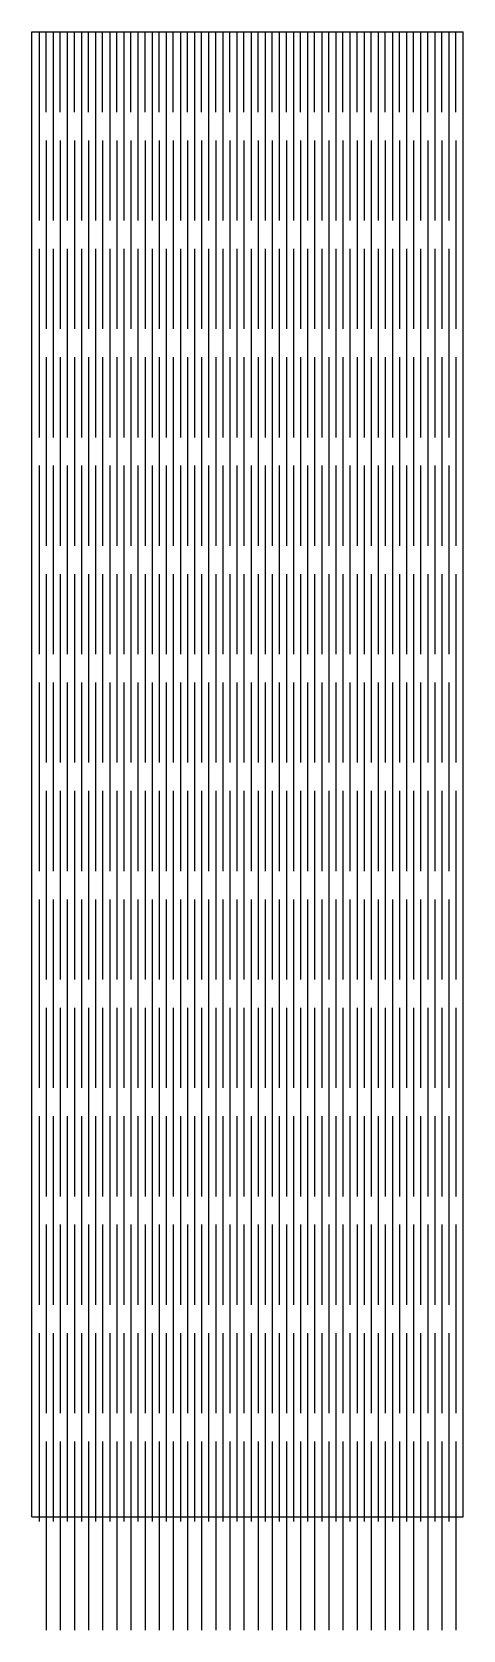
# Model space of a CAD drawing. Extents: x 0 to 92, y -24 to 315.
import ezdxf

# ---------------------------------------------------------------- set-up
doc = ezdxf.new("R2010")
doc.units = 0
doc.layers.add('MODELSKETCH_VISIBLE', color=7, linetype='CONTINUOUS')

msp = doc.modelspace()

# ---------------------------------------------------------------- linework, layer by layer
at = {"layer": 'MODELSKETCH_VISIBLE'}
for p, q in [((0, 315), (91.5, 315)), ((0, 0), (0, 315)), ((1.5, 315), (1.5, 275)), ((3, 298), (3, 315)), ((4.5, 315), (4.5, 275)), ((6, 298), (6, 315)), ((7.5, 315), (7.5, 275)), ((9, 298), (9, 315)), ((10.5, 315), (10.5, 275)), ((12, 298), (12, 315)), ((13.5, 315), (13.5, 275)), ((15, 298), (15, 315)), ((16.5, 315), (16.5, 275)), ((18, 298), (18, 315)), ((19.5, 315), (19.5, 275)), ((21, 298), (21, 315)), ((22.5, 315), (22.5, 275)), ((24, 298), (24, 315)), ((25.5, 315), (25.5, 275)), ((27, 298), (27, 315)), ((28.5, 315), (28.5, 275)), ((30, 298), (30, 315)), ((31.5, 315), (31.5, 275)), ((33, 298), (33, 315)), ((34.5, 315), (34.5, 275)), ((36, 298), (36, 315)), ((37.5, 315), (37.5, 275)), ((39, 298), (39, 315)), ((40.5, 315), (40.5, 275)), ((42, 298), (42, 315)), ((43.5, 315), (43.5, 275)), ((45, 298), (45, 315)), ((46.5, 315), (46.5, 275)), ((48, 298), (48, 315)), ((49.5, 315), (49.5, 275)), ((51, 298), (51, 315)), ((52.5, 315), (52.5, 275)), ((54, 298), (54, 315)), ((55.5, 315), (55.5, 275)), ((57, 298), (57, 315)), ((58.5, 315), (58.5, 275)), ((60, 298), (60, 315)), ((61.5, 315), (61.5, 275)), ((63, 298), (63, 315)), ((64.5, 315), (64.5, 275)), ((66, 298), (66, 315)), ((67.5, 315), (67.5, 275)), ((69, 298), (69, 315)), ((70.5, 315), (70.5, 275)), ((72, 298), (72, 315)), ((73.5, 315), (73.5, 275)), ((75, 298), (75, 315)), ((76.5, 315), (76.5, 275)), ((78, 298), (78, 315)), ((79.5, 315), (79.5, 275)), ((81, 298), (81, 315)), ((82.5, 315), (82.5, 275)), ((84, 298), (84, 315)), ((85.5, 315), (85.5, 275)), ((87, 298), (87, 315)), ((88.5, 315), (88.5, 275)), ((90, 298), (90, 315)), ((91.5, 0), (91.5, 315)), ((3, 292), (3, 252)), ((6, 292), (6, 252)), ((9, 292), (9, 252)), ((12, 292), (12, 252)), ((15, 292), (15, 252)), ((18, 292), (18, 252)), ((21, 292), (21, 252)), ((24, 292), (24, 252)), ((27, 292), (27, 252)), ((30, 292), (30, 252)), ((33, 292), (33, 252)), ((36, 292), (36, 252)), ((39, 292), (39, 252)), ((42, 292), (42, 252)), ((45, 292), (45, 252)), ((48, 292), (48, 252)), ((51, 292), (51, 252)), ((54, 292), (54, 252)), ((57, 292), (57, 252)), ((60, 292), (60, 252)), ((63, 292), (63, 252)), ((66, 292), (66, 252)), ((69, 292), (69, 252)), ((72, 292), (72, 252)), ((75, 292), (75, 252)), ((78, 292), (78, 252)), ((81, 292), (81, 252)), ((84, 292), (84, 252)), ((87, 292), (87, 252)), ((90, 292), (90, 252)), ((1.5, 269), (1.5, 229)), ((4.5, 269), (4.5, 229)), ((7.5, 269), (7.5, 229)), ((10.5, 269), (10.5, 229)), ((13.5, 269), (13.5, 229)), ((16.5, 269), (16.5, 229)), ((19.5, 269), (19.5, 229)), ((22.5, 269), (22.5, 229)), ((25.5, 269), (25.5, 229)), ((28.5, 269), (28.5, 229)), ((31.5, 269), (31.5, 229)), ((34.5, 269), (34.5, 229)), ((37.5, 269), (37.5, 229)), ((40.5, 269), (40.5, 229)), ((43.5, 269), (43.5, 229)), ((46.5, 269), (46.5, 229)), ((49.5, 269), (49.5, 229)), ((52.5, 269), (52.5, 229)), ((55.5, 269), (55.5, 229)), ((58.5, 269), (58.5, 229)), ((61.5, 269), (61.5, 229)), ((64.5, 269), (64.5, 229)), ((67.5, 269), (67.5, 229)), ((70.5, 269), (70.5, 229)), ((73.5, 269), (73.5, 229)), ((76.5, 269), (76.5, 229)), ((79.5, 269), (79.5, 229)), ((82.5, 269), (82.5, 229)), ((85.5, 269), (85.5, 229)), ((88.5, 269), (88.5, 229)), ((3, 246), (3, 206)), ((6, 246), (6, 206)), ((9, 246), (9, 206)), ((12, 246), (12, 206)), ((15, 246), (15, 206)), ((18, 246), (18, 206)), ((21, 246), (21, 206)), ((24, 246), (24, 206)), ((27, 246), (27, 206)), ((30, 246), (30, 206)), ((33, 246), (33, 206)), ((36, 246), (36, 206)), ((39, 246), (39, 206)), ((42, 246), (42, 206)), ((45, 246), (45, 206)), ((48, 246), (48, 206)), ((51, 246), (51, 206)), ((54, 246), (54, 206)), ((57, 246), (57, 206)), ((60, 246), (60, 206)), ((63, 246), (63, 206)), ((66, 246), (66, 206)), ((69, 246), (69, 206)), ((72, 246), (72, 206)), ((75, 246), (75, 206)), ((78, 246), (78, 206)), ((81, 246), (81, 206)), ((84, 246), (84, 206)), ((87, 246), (87, 206)), ((90, 246), (90, 206)), ((1.5, 223), (1.5, 183)), ((4.5, 223), (4.5, 183)), ((7.5, 223), (7.5, 183)), ((10.5, 223), (10.5, 183)), ((13.5, 223), (13.5, 183)), ((16.5, 223), (16.5, 183)), ((19.5, 223), (19.5, 183)), ((22.5, 223), (22.5, 183)), ((25.5, 223), (25.5, 183)), ((28.5, 223), (28.5, 183)), ((31.5, 223), (31.5, 183)), ((34.5, 223), (34.5, 183)), ((37.5, 223), (37.5, 183)), ((40.5, 223), (40.5, 183)), ((43.5, 223), (43.5, 183)), ((46.5, 223), (46.5, 183)), ((49.5, 223), (49.5, 183)), ((52.5, 223), (52.5, 183)), ((55.5, 223), (55.5, 183)), ((58.5, 223), (58.5, 183)), ((61.5, 223), (61.5, 183)), ((64.5, 223), (64.5, 183)), ((67.5, 223), (67.5, 183)), ((70.5, 223), (70.5, 183)), ((73.5, 223), (73.5, 183)), ((76.5, 223), (76.5, 183)), ((79.5, 223), (79.5, 183)), ((82.5, 223), (82.5, 183)), ((85.5, 223), (85.5, 183)), ((88.5, 223), (88.5, 183)), ((3, 200), (3, 160)), ((6, 200), (6, 160)), ((9, 200), (9, 160)), ((12, 200), (12, 160)), ((15, 200), (15, 160)), ((18, 200), (18, 160)), ((21, 200), (21, 160)), ((24, 200), (24, 160)), ((27, 200), (27, 160)), ((30, 200), (30, 160)), ((33, 200), (33, 160)), ((36, 200), (36, 160)), ((39, 200), (39, 160)), ((42, 200), (42, 160)), ((45, 200), (45, 160)), ((48, 200), (48, 160)), ((51, 200), (51, 160)), ((54, 200), (54, 160)), ((57, 200), (57, 160)), ((60, 200), (60, 160)), ((63, 200), (63, 160)), ((66, 200), (66, 160)), ((69, 200), (69, 160)), ((72, 200), (72, 160)), ((75, 200), (75, 160)), ((78, 200), (78, 160)), ((81, 200), (81, 160)), ((84, 200), (84, 160)), ((87, 200), (87, 160)), ((90, 200), (90, 160)), ((1.5, 177), (1.5, 137)), ((4.5, 177), (4.5, 137)), ((7.5, 177), (7.5, 137)), ((10.5, 177), (10.5, 137)), ((13.5, 177), (13.5, 137)), ((16.5, 177), (16.5, 137)), ((19.5, 177), (19.5, 137)), ((22.5, 177), (22.5, 137)), ((25.5, 177), (25.5, 137)), ((28.5, 177), (28.5, 137)), ((31.5, 177), (31.5, 137)), ((34.5, 177), (34.5, 137)), ((37.5, 177), (37.5, 137)), ((40.5, 177), (40.5, 137)), ((43.5, 177), (43.5, 137)), ((46.5, 177), (46.5, 137)), ((49.5, 177), (49.5, 137)), ((52.5, 177), (52.5, 137)), ((55.5, 177), (55.5, 137)), ((58.5, 177), (58.5, 137)), ((61.5, 177), (61.5, 137)), ((64.5, 177), (64.5, 137)), ((67.5, 177), (67.5, 137)), ((70.5, 177), (70.5, 137)), ((73.5, 177), (73.5, 137)), ((76.5, 177), (76.5, 137)), ((79.5, 177), (79.5, 137)), ((82.5, 177), (82.5, 137)), ((85.5, 177), (85.5, 137)), ((88.5, 177), (88.5, 137)), ((3, 154), (3, 114)), ((6, 154), (6, 114)), ((9, 154), (9, 114)), ((12, 154), (12, 114)), ((15, 154), (15, 114)), ((18, 154), (18, 114)), ((21, 154), (21, 114)), ((24, 154), (24, 114)), ((27, 154), (27, 114)), ((30, 154), (30, 114)), ((33, 154), (33, 114)), ((36, 154), (36, 114)), ((39, 154), (39, 114)), ((42, 154), (42, 114)), ((45, 154), (45, 114)), ((48, 154), (48, 114)), ((51, 154), (51, 114)), ((54, 154), (54, 114)), ((57, 154), (57, 114)), ((60, 154), (60, 114)), ((63, 154), (63, 114)), ((66, 154), (66, 114)), ((69, 154), (69, 114)), ((72, 154), (72, 114)), ((75, 154), (75, 114)), ((78, 154), (78, 114)), ((81, 154), (81, 114)), ((84, 154), (84, 114)), ((87, 154), (87, 114)), ((90, 154), (90, 114)), ((1.5, 131), (1.5, 91)), ((4.5, 131), (4.5, 91)), ((7.5, 131), (7.5, 91)), ((10.5, 131), (10.5, 91)), ((13.5, 131), (13.5, 91)), ((16.5, 131), (16.5, 91)), ((19.5, 131), (19.5, 91)), ((22.5, 131), (22.5, 91)), ((25.5, 131), (25.5, 91)), ((28.5, 131), (28.5, 91)), ((31.5, 131), (31.5, 91)), ((34.5, 131), (34.5, 91)), ((37.5, 131), (37.5, 91)), ((40.5, 131), (40.5, 91)), ((43.5, 131), (43.5, 91)), ((46.5, 131), (46.5, 91)), ((49.5, 131), (49.5, 91)), ((52.5, 131), (52.5, 91)), ((55.5, 131), (55.5, 91)), ((58.5, 131), (58.5, 91)), ((61.5, 131), (61.5, 91)), ((64.5, 131), (64.5, 91)), ((67.5, 131), (67.5, 91)), ((70.5, 131), (70.5, 91)), ((73.5, 131), (73.5, 91)), ((76.5, 131), (76.5, 91)), ((79.5, 131), (79.5, 91)), ((82.5, 131), (82.5, 91)), ((85.5, 131), (85.5, 91)), ((88.5, 131), (88.5, 91)), ((3, 108), (3, 68)), ((6, 108), (6, 68)), ((9, 108), (9, 68)), ((12, 108), (12, 68)), ((15, 108), (15, 68)), ((18, 108), (18, 68)), ((21, 108), (21, 68)), ((24, 108), (24, 68)), ((27, 108), (27, 68)), ((30, 108), (30, 68)), ((33, 108), (33, 68)), ((36, 108), (36, 68)), ((39, 108), (39, 68)), ((42, 108), (42, 68)), ((45, 108), (45, 68)), ((48, 108), (48, 68)), ((51, 108), (51, 68)), ((54, 108), (54, 68)), ((57, 108), (57, 68)), ((60, 108), (60, 68)), ((63, 108), (63, 68)), ((66, 108), (66, 68)), ((69, 108), (69, 68)), ((72, 108), (72, 68)), ((75, 108), (75, 68)), ((78, 108), (78, 68)), ((81, 108), (81, 68)), ((84, 108), (84, 68)), ((87, 108), (87, 68)), ((90, 108), (90, 68)), ((1.5, 85), (1.5, 45)), ((4.5, 85), (4.5, 45)), ((7.5, 85), (7.5, 45)), ((10.5, 85), (10.5, 45)), ((13.5, 85), (13.5, 45)), ((16.5, 85), (16.5, 45)), ((19.5, 85), (19.5, 45)), ((22.5, 85), (22.5, 45)), ((25.5, 85), (25.5, 45)), ((28.5, 85), (28.5, 45)), ((31.5, 85), (31.5, 45)), ((34.5, 85), (34.5, 45)), ((37.5, 85), (37.5, 45)), ((40.5, 85), (40.5, 45)), ((43.5, 85), (43.5, 45)), ((46.5, 85), (46.5, 45)), ((49.5, 85), (49.5, 45)), ((52.5, 85), (52.5, 45)), ((55.5, 85), (55.5, 45)), ((58.5, 85), (58.5, 45)), ((61.5, 85), (61.5, 45)), ((64.5, 85), (64.5, 45)), ((67.5, 85), (67.5, 45)), ((70.5, 85), (70.5, 45)), ((73.5, 85), (73.5, 45)), ((76.5, 85), (76.5, 45)), ((79.5, 85), (79.5, 45)), ((82.5, 85), (82.5, 45)), ((85.5, 85), (85.5, 45)), ((88.5, 85), (88.5, 45)), ((3, 62), (3, 22)), ((6, 62), (6, 22)), ((9, 62), (9, 22)), ((12, 62), (12, 22)), ((15, 62), (15, 22)), ((18, 62), (18, 22)), ((21, 62), (21, 22)), ((24, 62), (24, 22)), ((27, 62), (27, 22)), ((30, 62), (30, 22)), ((33, 62), (33, 22)), ((36, 62), (36, 22)), ((39, 62), (39, 22)), ((42, 62), (42, 22)), ((45, 62), (45, 22)), ((48, 62), (48, 22)), ((51, 62), (51, 22)), ((54, 62), (54, 22)), ((57, 62), (57, 22)), ((60, 62), (60, 22)), ((63, 62), (63, 22)), ((66, 62), (66, 22)), ((69, 62), (69, 22)), ((72, 62), (72, 22)), ((75, 62), (75, 22)), ((78, 62), (78, 22)), ((81, 62), (81, 22)), ((84, 62), (84, 22)), ((87, 62), (87, 22)), ((90, 62), (90, 22)), ((1.5, 39), (1.5, -1)), ((4.5, 39), (4.5, -1)), ((7.5, 39), (7.5, -1)), ((10.5, 39), (10.5, -1)), ((13.5, 39), (13.5, -1)), ((16.5, 39), (16.5, -1)), ((19.5, 39), (19.5, -1)), ((22.5, 39), (22.5, -1)), ((25.5, 39), (25.5, -1)), ((28.5, 39), (28.5, -1)), ((31.5, 39), (31.5, -1)), ((34.5, 39), (34.5, -1)), ((37.5, 39), (37.5, -1)), ((40.5, 39), (40.5, -1)), ((43.5, 39), (43.5, -1)), ((46.5, 39), (46.5, -1)), ((49.5, 39), (49.5, -1)), ((52.5, 39), (52.5, -1)), ((55.5, 39), (55.5, -1)), ((58.5, 39), (58.5, -1)), ((61.5, 39), (61.5, -1)), ((64.5, 39), (64.5, -1)), ((67.5, 39), (67.5, -1)), ((70.5, 39), (70.5, -1)), ((73.5, 39), (73.5, -1)), ((76.5, 39), (76.5, -1)), ((79.5, 39), (79.5, -1)), ((82.5, 39), (82.5, -1)), ((85.5, 39), (85.5, -1)), ((88.5, 39), (88.5, -1)), ((3, 16), (3, -24)), ((6, 16), (6, -24)), ((9, 16), (9, -24)), ((12, 16), (12, -24)), ((15, 16), (15, -24)), ((18, 16), (18, -24)), ((21, 16), (21, -24)), ((24, 16), (24, -24)), ((27, 16), (27, -24)), ((30, 16), (30, -24)), ((33, 16), (33, -24)), ((36, 16), (36, -24)), ((39, 16), (39, -24)), ((42, 16), (42, -24)), ((45, 16), (45, -24)), ((48, 16), (48, -24)), ((51, 16), (51, -24)), ((54, 16), (54, -24)), ((57, 16), (57, -24)), ((60, 16), (60, -24)), ((63, 16), (63, -24)), ((66, 16), (66, -24)), ((69, 16), (69, -24)), ((72, 16), (72, -24)), ((75, 16), (75, -24)), ((78, 16), (78, -24)), ((81, 16), (81, -24)), ((84, 16), (84, -24)), ((87, 16), (87, -24)), ((90, 16), (90, -24)), ((0, 0), (91.5, 0))]:
    msp.add_line(p, q, dxfattribs=at)

doc.saveas('drawing.dxf')
